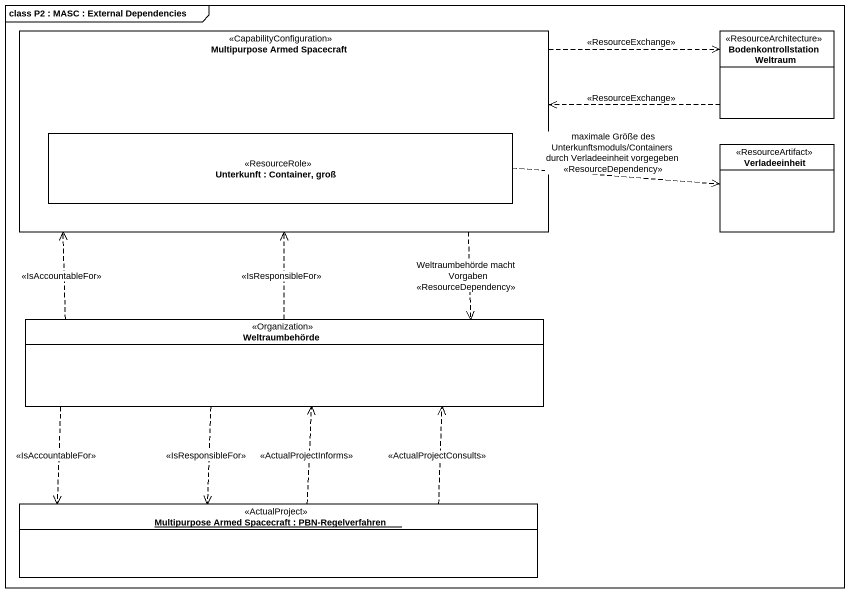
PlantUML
@startuml
mainframe class P2 : MASC : External Dependencies
allowmixing
hide circle
hide empty members
rectangle "Multipurpose Armed Spacecraft" as Multipurpose_Armed <<CapabilityConfiguration>> {
  rectangle "Unterkunft : Container, groß" as Unterkunft <<ResourceRole>>
}
class "Bodenkontrollstation Weltraum" as Bodenkontrollstation <<ResourceArchitecture>>
class Verladeeinheit <<ResourceArtifact>>
class Weltraumbehörde <<Organization>>
object "Multipurpose Armed Spacecraft : PBN-Regelverfahren" as Multipurpose_Armed_2 <<ActualProject>>
Multipurpose_Armed .right.> Bodenkontrollstation : <<ResourceExchange>>
Multipurpose_Armed ..> Weltraumbehörde : Weltraumbehörde macht Vorgaben\n<<ResourceDependency>>
Bodenkontrollstation .left.> Multipurpose_Armed : <<ResourceExchange>>
Unterkunft .right.> Verladeeinheit : maximale Größe des Unterkunftsmoduls/Containers durch Verladeeinheit vorgegeben\n<<ResourceDependency>>
Weltraumbehörde .up.> Multipurpose_Armed : <<IsAccountableFor>>
Weltraumbehörde .up.> Multipurpose_Armed : <<IsResponsibleFor>>
Weltraumbehörde ..> Multipurpose_Armed_2 : <<IsAccountableFor>>
Weltraumbehörde ..> Multipurpose_Armed_2 : <<IsResponsibleFor>>
Multipurpose_Armed_2 .up.> Weltraumbehörde : <<ActualProjectInforms>>
Multipurpose_Armed_2 .up.> Weltraumbehörde : <<ActualProjectConsults>>
@enduml
